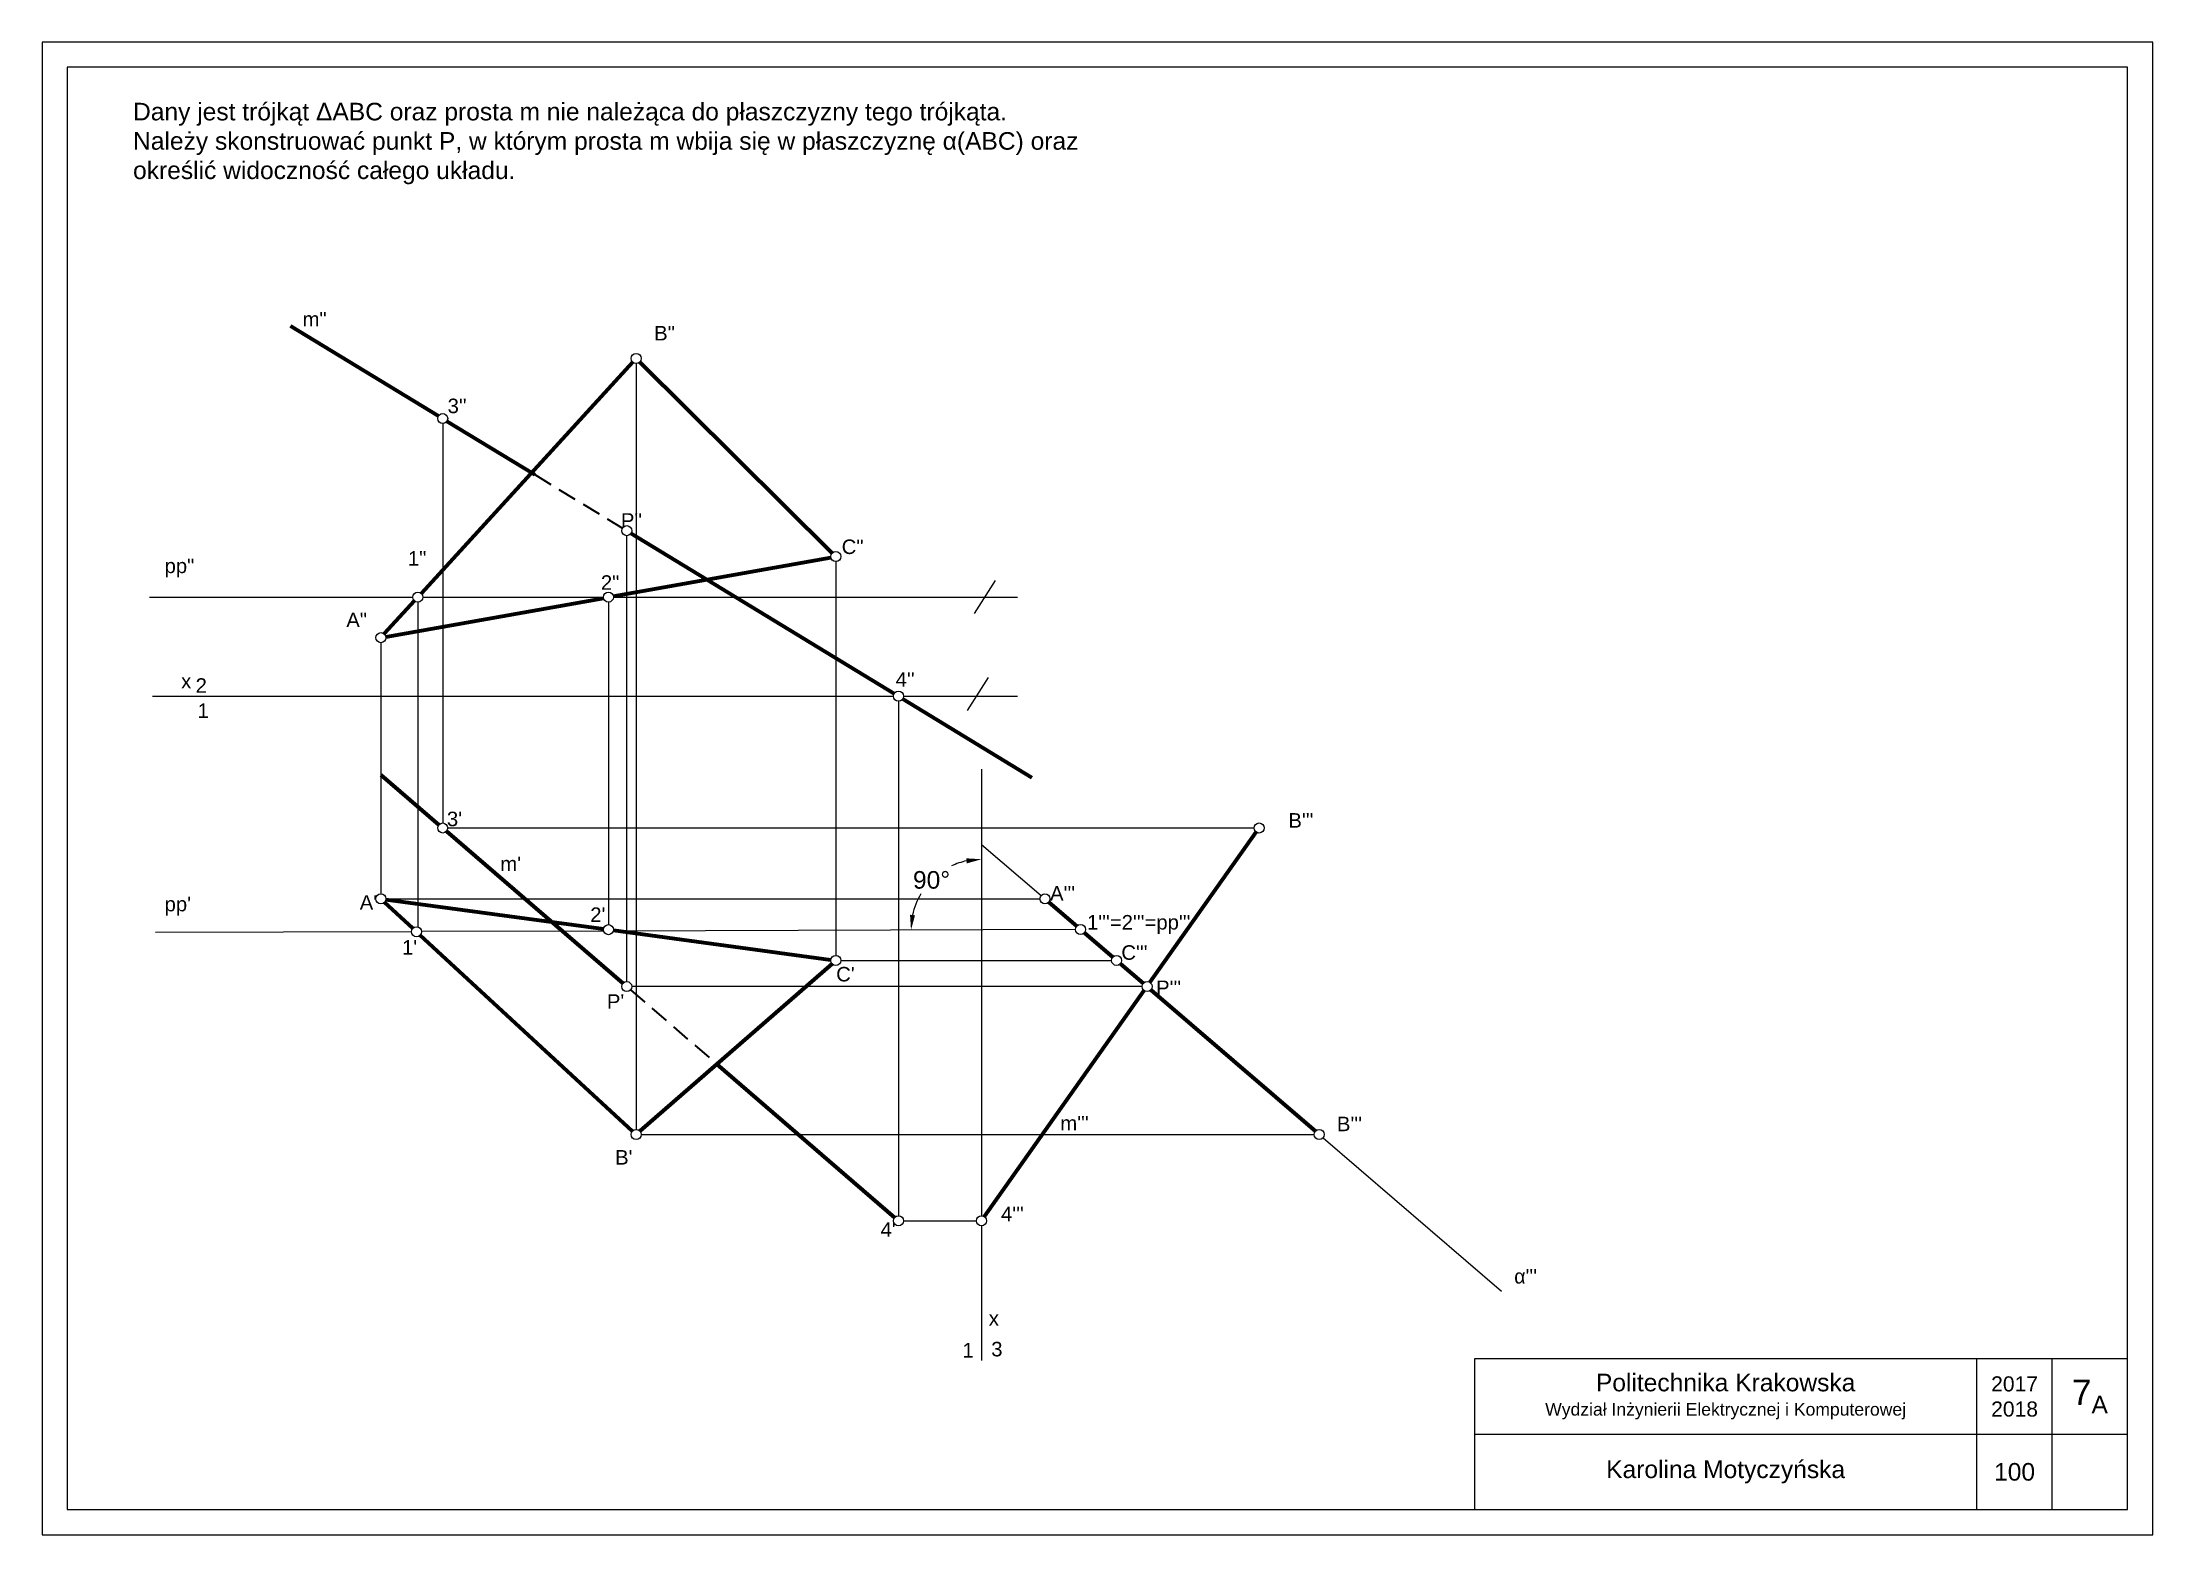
# Model space of a CAD drawing. Header units: inches. Extents: x 30 to 450, y 19 to 316.
import ezdxf

# ---------------------------------------------------------------- set-up
doc = ezdxf.new("R2010")
doc.units = ezdxf.units.IN
doc.header["$MEASUREMENT"] = 0
doc.linetypes.add('UKRYTE2', pattern=[0.1875, 0.125, -0.0625])
doc.layers.add('ZADANIE1', color=7, linetype='Continuous')
doc.styles.get("Standard").update_dxf_attribs({"font": 'arial.ttf'})
doc.dimstyles.get("Standard").update_dxf_attribs({"dimtxt": 3.5, "dimasz": 3, "dimexe": 1, "dimexo": 1, "dimgap": 1, "dimtad": 0, "dimtih": 1, "dimtoh": 1, "dimdec": 0, "dimzin": 0, "dimdsep": 46, "dimtxsty": 'Standard', "dimcen": 0.09, "dimadec": 0, "dimazin": 0, "dimtfac": 1, "dimtdec": 0, "dimtofl": 0, "dimtmove": 0, "dimatfit": 3, "dimfxl": 1, "dimtolj": 1, "dimtzin": 0, "dimarcsym": 0})

# ---------------------------------------------------------------- blocks, each defined once
blk = doc.blocks.new('*D2')
at = {"color": 0, "lineweight": -2, "transparency": 16777216}
for start, end in [(102.2639, 115.2586), (149.5058, 167.9281)]:
    blk.add_arc((217.05, 139.43), 14.04, start, end, dxfattribs=at)
at = {"color": 0, "transparency": 16777216}
for points in [[(214.01, 153.65), (214.12, 152.65), (217.05, 153.47)], [(203.81, 142.31), (202.82, 142.42), (203.01, 139.38)]]:
    blk.add_solid(points, dxfattribs=at)
at = {"layer": 'Defpoints', "color": 0, "transparency": 16777216}
for p in [(217.05, 171.42), (210.01, 151.58), (52.69, 138.88), (236.76, 139.49), (217.05, 53.75)]:
    blk.add_point(p, dxfattribs=at)
at = {"color": 0, "transparency": 16777216, "insert": (207.1, 149.34), "char_height": 3.5, "attachment_point": 5}
blk.add_mtext('\\A1;90°', dxfattribs=at)

msp = doc.modelspace()

# ---------------------------------------------------------------- linework, layer by layer
at = {"lineweight": 70}
for p, q in [((79.55, 259.59), (108.96, 241.67)), ((147.64, 252.38), (105.57, 206.36)), ((187.35, 214.39), (149.03, 252.41)), ((110.67, 240.63), (128.13, 230)), ((147.29, 218.33), (199.67, 186.43)), ((143.77, 205.8), (187.08, 213.52)), ((104.22, 204.89), (98.19, 198.3)), ((98.5, 197.74), (141.8, 205.45)), ((201.37, 185.39), (227.03, 169.76)), ((97.52, 170.29), (109.06, 160.34)), ((110.58, 159.03), (145.68, 128.79)), ((103.86, 139.73), (98.25, 144.91)), ((98.51, 145.45), (141.8, 139.6)), ((143.78, 139.33), (187.07, 133.48)), ((147.58, 99.37), (105.33, 138.37)), ((187.31, 132.68), (149.07, 99.35)), ((164.37, 112.69), (199.76, 82.19))]:
    msp.add_line(p, q, dxfattribs=at)
for p, q in [((148.32, 252.12), (148.32, 99.69)), ((188.06, 212.69), (188.06, 134.34)), ((219.74, 208.91), (215.55, 202.34)), ((51.5, 205.63), (103.89, 205.63)), ((104.89, 204.63), (104.89, 140.01)), ((105.89, 205.63), (141.79, 205.63)), ((142.79, 204.63), (142.79, 140.46)), ((143.79, 205.63), (224.22, 205.63)), ((97.52, 196.56), (97.52, 146.59)), ((218.35, 189.61), (214.17, 183.04)), ((52.09, 185.91), (199.52, 185.91)), ((201.52, 185.91), (224.22, 185.91)), ((217.05, 171.42), (217.05, 82.54)), ((98.52, 145.59), (228.67, 145.59)), ((103.6, 139.05), (52.69, 138.88)), ((141.83, 139.18), (105.6, 139.06)), ((235.76, 139.49), (143.75, 139.18)), ((189.06, 133.34), (242.92, 133.34)), ((149.32, 98.69), (283.25, 98.69)), ((217.05, 80.54), (217.05, 53.75)), ((415.12, 24.05), (415.12, 54.05)), ((430.12, 24.05), (430.12, 54.05)), ((315.12, 39.05), (445.12, 39.05))]:
    msp.add_line(p, q)
at = {"linetype": 'UKRYTE2', "lineweight": 35, "ltscale": 30}
for p, q in [((128.13, 230), (145.59, 219.37)), ((147.2, 127.48), (164.37, 112.69))]:
    msp.add_line(p, q, dxfattribs=at)
for points in [[(30.12, 19.05), (450.12, 19.05), (450.12, 316.05), (30.12, 316.05)], [(35.12, 24.05), (445.12, 24.05), (445.12, 311.05), (35.12, 311.05)], [(315.12, 24.05), (445.12, 24.05), (445.12, 54.05), (315.12, 54.05)]]:
    msp.add_lwpolyline(points, close=True)
at = {"layer": 'ZADANIE1'}
for p, q in [((109.82, 240.15), (109.82, 160.69)), ((146.44, 129.13), (146.44, 217.85)), ((200.52, 184.91), (200.52, 82.54)), ((110.82, 159.69), (271.29, 159.69)), ((217.05, 156.43), (228.91, 146.24)), ((248.99, 128.13), (147.44, 128.13)), ((285.01, 98.04), (320.55, 67.51)), ((201.52, 81.54), (216.05, 81.54))]:
    msp.add_line(p, q, dxfattribs=at)
at = {"layer": 'ZADANIE1', "lineweight": 70}
for p, q in [((250.56, 128.95), (271.71, 158.87)), ((230.43, 144.94), (236, 140.15)), ((237.52, 138.84), (243.17, 133.99)), ((244.68, 132.69), (249.23, 128.79)), ((217.62, 82.36), (249.41, 127.32)), ((250.74, 127.48), (283.5, 99.34))]:
    msp.add_line(p, q, dxfattribs=at)
at = {"layer": 'ZADANIE1'}
for centre in [(148.32, 253.12), (109.82, 241.15), (146.44, 218.85), (188.06, 213.69), (104.89, 205.63), (142.79, 205.63), (97.52, 197.56), (200.52, 185.91), (109.82, 159.69), (272.29, 159.69), (97.52, 145.59), (229.67, 145.59), (104.6, 139.05), (142.79, 139.46), (236.76, 139.49), (188.06, 133.34), (243.92, 133.34), (146.44, 128.13), (249.99, 128.13), (148.32, 98.69), (284.25, 98.69), (200.52, 81.54), (217.05, 81.54)]:
    msp.add_circle(centre, 1, dxfattribs=at)

# ---------------------------------------------------------------- texts
for s, width, gutter_width, insert, char_height, attachment_point in [('Dany jest trójkąt ΔABC oraz prosta m nie należąca do płaszczyzny tego trójkąta. Należy skonstruować punkt P, w którym prosta m wbija się w płaszczyznę α(ABC) oraz określić widoczność całego układu.', 187.8153, 1, (48.2, 303.99), 3.5, 1), ('m"', 1.1598, 1, (81.94, 262.38), 2.886, 1), ('B"', 1.1598, 1, (151.9, 259.59), 2.886, 1), ("3''", 1.1598, 1, (110.8, 245.12), 2.886, 1), ("P''", 1.1598, 1, (145.27, 222.33), 2.886, 1), ('1"', 1.1598, 1, (102.9, 214.78), 2.886, 1), ('C"', 1.1598, 1, (189.22, 217.09), 2.886, 1), ('pp"', 1.1598, 1, (54.48, 213.29), 2.886, 1), ('2"', 1.1598, 1, (141.3, 209.97), 2.886, 1), ('A"', 1.1598, 1, (90.64, 202.54), 2.886, 1), ('x', 1.1598, 1, (57.77, 190.34), 2.89, 1), ('2', 0.7663, 1, (60.65, 189.48), 2.89, 1), ("4''", 1.1598, 1, (199.96, 190.68), 2.886, 1), ('1', 0.7663, 1, (61.04, 184.47), 2.89, 1), ("3'", 1.1598, 1, (110.66, 162.93), 2.886, 1), ("B'''", 2.8856, 1, (278.11, 162.64), 2.886, 1), ("m'", 1.1598, 1, (121.28, 154), 2.886, 1), ("A'''", 1.1598, 1, (230.68, 148.13), 2.886, 1), ("pp'", 9.4807, 1, (54.48, 145.99), 2.886, 1), ("A'", 1.1598, 1, (93.31, 146.31), 2.886, 1), ("2'", 1.1598, 1, (139.18, 143.88), 2.886, 1), ("1'''=2'''=pp'''", 1.1598, 1, (238.03, 142.37), 2.8856, 1), ("1'", 1.1598, 1, (101.73, 137.38), 2.886, 1), ("C'''", 2.8856, 1, (244.87, 136.35), 2.886, 1), ("C'", 1.1598, 1, (188.12, 132.04), 2.886, 1), ("P'", 1.1598, 1, (142.49, 126.6), 2.886, 1), ("P'''", 2.8856, 1, (251.78, 129.34), 2.886, 1), ("m'''", 2.8856, 1, (232.72, 102.39), 2.886, 1), ("B'''", 2.8856, 1, (287.77, 102.24), 2.886, 1), ("B'", 1.1598, 1, (144.13, 95.6), 2.886, 1), ("4'''", 2.8856, 1, (220.92, 84.33), 2.886, 1), ("4'", 1.1598, 1, (196.95, 81.22), 2.886, 1), ("{\\fSymbol|b0|i0|c2|p18;a}'''", 2.8856, 1, (323.06, 71.92), 2.8856, 1), ('x', 1.1598, 1, (218.49, 63.56), 2.89, 1), ('1', 0.7663, 1, (213.24, 57.21), 2.89, 1), ('3', 0.7663, 1, (218.98, 57.44), 2.89, 1), ('Politechnika Krakowska\\P{\\H0.71429x;Wydział Inżynierii Elektrycznej i Komputerowej }', 100, 17.5, (365.12, 46.55), 3.5, 5), ('2017\\P2018', 15, 17.5, (422.62, 46.55), 3, 5), ('\\A1;7{\\H0.7x;\\S^ A;}', 15, 17.5, (437.62, 46.55), 5, 5)]:
    msp.add_mtext_dynamic_manual_height_columns(s, width=width, gutter_width=gutter_width, heights=[0], dxfattribs=dict(insert=insert, char_height=char_height, attachment_point=attachment_point))
at = {"lineweight": 18, "char_height": 3.5, "attachment_point": 5}
for s, width, insert in [('Karolina Motyczyńska', 100, (365.12, 31.55)), ('100', 15, (422.62, 31.55))]:
    msp.add_mtext_dynamic_manual_height_columns(s, width=width, gutter_width=17.5, heights=[0], dxfattribs=dict(at, insert=insert))

# ---------------------------------------------------------------- dimensions: what is measured, and where the dimension line sits
dim = msp.add_angular_dim_2l(base=(210.01, 151.58), line1=((236.76, 139.49), (52.69, 138.88)), line2=((217.05, 171.42), (217.05, 53.75)), dimstyle='Standard', override={"dimtxt": 3.5})
dim.commit()
dim.dimension.update_dxf_attribs({"geometry": '*D2', "text_midpoint": (207.1, 149.34)})

doc.saveas('drawing.dxf')
